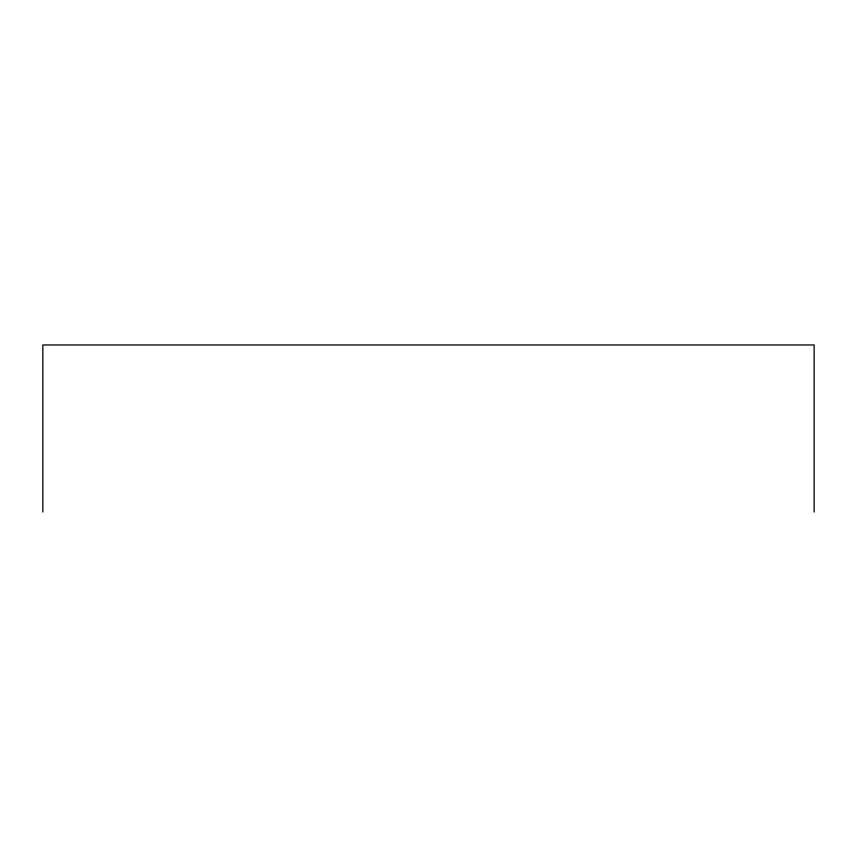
<?xml version="1.0" encoding="UTF-8"?>
<svg xmlns="http://www.w3.org/2000/svg" width="857" height="857" viewBox="0 0 857 857"><rect width="100%" height="100%" fill="white"/><g stroke="black" fill="none" stroke-linecap="round" stroke-linejoin="round"><path stroke-width="1.29" d="M814.15 512.036L814.15 344.964L42.85 344.964L42.85 512.036"/></g></svg>
